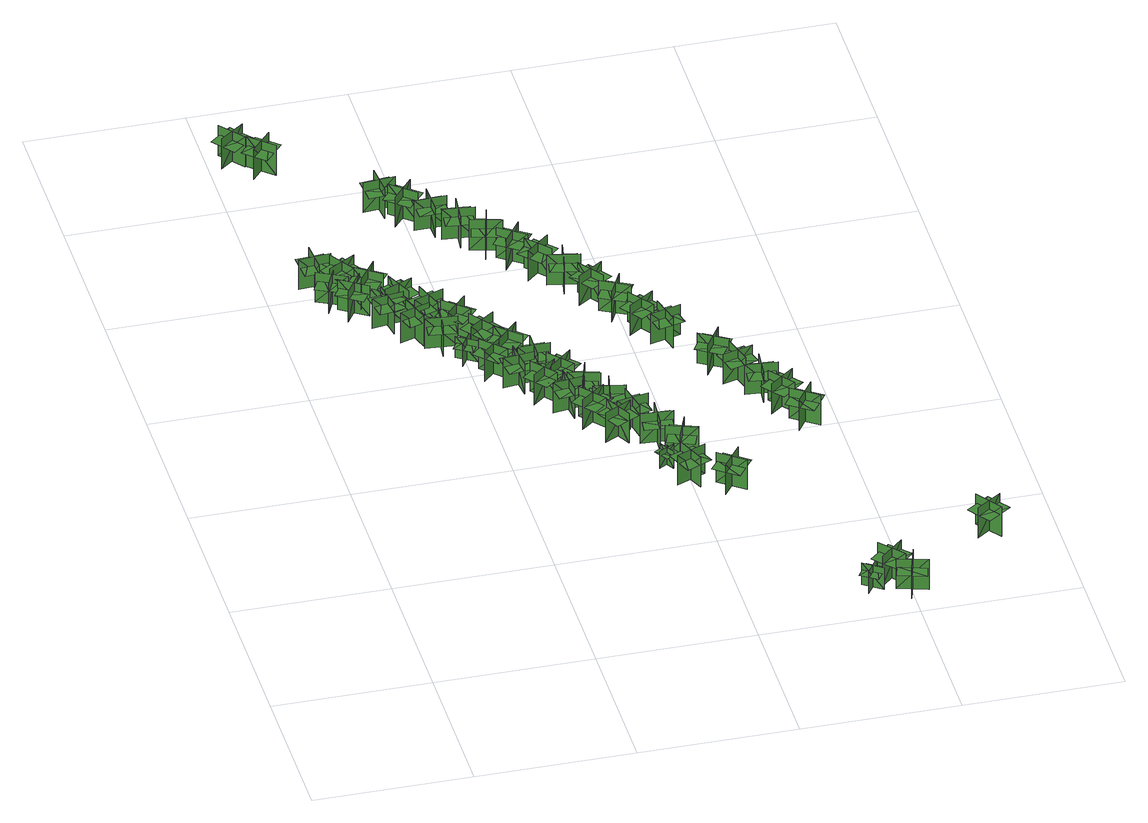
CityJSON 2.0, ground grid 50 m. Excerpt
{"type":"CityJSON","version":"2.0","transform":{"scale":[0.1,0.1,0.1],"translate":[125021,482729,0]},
"CityObjects":{
"tree1":{"type":"SolitaryVegetationObject","geometry":[{"type":"MultiSurface","lod":"1","boundaries":[[[0,1,2]],[[0,2,3]],[[4,5,6]],[[4,6,7]],[[8,9,10]],[[8,10,11]],[[8,11,12]],[[8,12,13]]]}]},
"tree2":{"type":"SolitaryVegetationObject","geometry":[{"type":"MultiSurface","lod":"1","boundaries":[[[14,15,16]],[[14,16,17]],[[18,19,20]],[[18,20,21]],[[22,23,24]],[[22,24,25]],[[22,25,26]],[[22,26,27]]]}]},
"tree3":{"type":"SolitaryVegetationObject","geometry":[{"type":"MultiSurface","lod":"1","boundaries":[[[28,29,30]],[[28,30,31]],[[32,33,34]],[[32,34,35]],[[36,37,38]],[[36,38,39]],[[36,39,40]],[[36,40,41]]]}]},
"tree4":{"type":"SolitaryVegetationObject","geometry":[{"type":"MultiSurface","lod":"1","boundaries":[[[42,43,44]],[[42,44,45]],[[46,47,48]],[[46,48,49]],[[50,51,52]],[[50,52,53]],[[50,53,54]],[[50,54,55]]]}]},
"tree5":{"type":"SolitaryVegetationObject","geometry":[{"type":"MultiSurface","lod":"1","boundaries":[[[56,57,58]],[[56,58,59]],[[60,61,62]],[[60,62,63]],[[64,65,66]],[[64,66,67]],[[64,67,68]],[[64,68,69]]]}]},
"tree6":{"type":"SolitaryVegetationObject","geometry":[{"type":"MultiSurface","lod":"1","boundaries":[[[70,71,72]],[[70,72,73]],[[74,75,76]],[[74,76,77]],[[78,79,80]],[[78,80,81]],[[78,81,82]],[[78,82,83]]]}]},
"tree7":{"type":"SolitaryVegetationObject","geometry":[{"type":"MultiSurface","lod":"1","boundaries":[[[84,85,86]],[[84,86,87]],[[88,89,90]],[[88,90,91]],[[92,93,94]],[[92,94,95]],[[92,95,96]],[[92,96,97]]]}]},
"tree8":{"type":"SolitaryVegetationObject","geometry":[{"type":"MultiSurface","lod":"1","boundaries":[[[98,99,100]],[[98,100,101]],[[102,103,104]],[[102,104,105]],[[106,107,108]],[[106,108,109]],[[106,109,110]],[[106,110,111]]]}]},
"tree9":{"type":"SolitaryVegetationObject","geometry":[{"type":"MultiSurface","lod":"1","boundaries":[[[112,113,114]],[[112,114,115]],[[116,117,118]],[[116,118,119]],[[120,121,122]],[[120,122,123]],[[120,123,124]],[[120,124,125]]]}]},
"tree10":{"type":"SolitaryVegetationObject","geometry":[{"type":"MultiSurface","lod":"1","boundaries":[[[126,127,128]],[[126,128,129]],[[130,131,132]],[[130,132,133]],[[134,135,136]],[[134,136,137]],[[134,137,138]],[[134,138,139]]]}]},
"tree11":{"type":"SolitaryVegetationObject","geometry":[{"type":"MultiSurface","lod":"1","boundaries":[[[140,141,142]],[[140,142,143]],[[144,145,146]],[[144,146,147]],[[148,149,150]],[[148,150,151]],[[148,151,152]],[[148,152,153]]]}]},
"tree12":{"type":"SolitaryVegetationObject","geometry":[{"type":"MultiSurface","lod":"1","boundaries":[[[154,155,156]],[[154,156,157]],[[158,159,160]],[[158,160,161]],[[162,163,164]],[[162,164,165]],[[162,165,166]],[[162,166,167]]]}]},
"tree13":{"type":"SolitaryVegetationObject","geometry":[{"type":"MultiSurface","lod":"1","boundaries":[[[168,169,170]],[[168,170,171]],[[172,173,174]],[[172,174,175]],[[176,177,178]],[[176,178,179]],[[176,179,180]],[[176,180,181]]]}]},
"tree14":{"type":"SolitaryVegetationObject","geometry":[{"type":"MultiSurface","lod":"1","boundaries":[[[182,183,184]],[[182,184,185]],[[186,187,188]],[[186,188,189]],[[190,191,192]],[[190,192,193]],[[190,193,194]],[[190,194,195]]]}]},
"tree15":{"type":"SolitaryVegetationObject","geometry":[{"type":"MultiSurface","lod":"1","boundaries":[[[196,197,198]],[[196,198,199]],[[200,201,202]],[[200,202,203]],[[204,205,206]],[[204,206,207]],[[204,207,208]],[[204,208,209]]]}]},
"tree16":{"type":"SolitaryVegetationObject","geometry":[{"type":"MultiSurface","lod":"1","boundaries":[[[210,211,212]],[[210,212,213]],[[214,215,216]],[[214,216,217]],[[218,219,220]],[[218,220,221]],[[218,221,222]],[[218,222,223]]]}]},
"tree17":{"type":"SolitaryVegetationObject","geometry":[{"type":"MultiSurface","lod":"1","boundaries":[[[224,225,226]],[[224,226,227]],[[228,229,230]],[[228,230,231]],[[232,233,234]],[[232,234,235]],[[232,235,236]],[[232,236,237]]]}]},
"tree18":{"type":"SolitaryVegetationObject","geometry":[{"type":"MultiSurface","lod":"1","boundaries":[[[238,239,240]],[[238,240,241]],[[242,243,244]],[[242,244,245]],[[246,247,248]],[[246,248,249]],[[246,249,250]],[[246,250,251]]]}]},
"tree19":{"type":"SolitaryVegetationObject","geometry":[{"type":"MultiSurface","lod":"1","boundaries":[[[252,253,254]],[[252,254,255]],[[256,257,258]],[[256,258,259]],[[260,261,262]],[[260,262,263]],[[260,263,264]],[[260,264,265]]]}]},
"tree20":{"type":"SolitaryVegetationObject","geometry":[{"type":"MultiSurface","lod":"1","boundaries":[[[266,267,268]],[[266,268,269]],[[270,271,272]],[[270,272,273]],[[274,275,276]],[[274,276,277]],[[274,277,278]],[[274,278,279]]]}]},
"tree21":{"type":"SolitaryVegetationObject","geometry":[{"type":"MultiSurface","lod":"1","boundaries":[[[280,281,282]],[[280,282,283]],[[284,285,286]],[[284,286,287]],[[288,289,290]],[[288,290,291]],[[288,291,292]],[[288,292,293]]]}]},
"tree22":{"type":"SolitaryVegetationObject","geometry":[{"type":"MultiSurface","lod":"1","boundaries":[[[294,295,296]],[[294,296,297]],[[298,299,300]],[[298,300,301]],[[302,303,304]],[[302,304,305]],[[302,305,306]],[[302,306,307]]]}]},
"tree23":{"type":"SolitaryVegetationObject","geometry":[{"type":"MultiSurface","lod":"1","boundaries":[[[308,309,310]],[[308,310,311]],[[312,313,314]],[[312,314,315]],[[316,317,318]],[[316,318,319]],[[316,319,320]],[[316,320,321]]]}]},
"tree24":{"type":"SolitaryVegetationObject","geometry":[{"type":"MultiSurface","lod":"1","boundaries":[[[322,323,324]],[[322,324,325]],[[326,327,328]],[[326,328,329]],[[330,331,332]],[[330,332,333]],[[330,333,334]],[[330,334,335]]]}]},
"tree25":{"type":"SolitaryVegetationObject","geometry":[{"type":"MultiSurface","lod":"1","boundaries":[[[336,337,338]],[[336,338,339]],[[340,341,342]],[[340,342,343]],[[344,345,346]],[[344,346,347]],[[344,347,348]],[[344,348,349]]]}]},
"tree26":{"type":"SolitaryVegetationObject","geometry":[{"type":"MultiSurface","lod":"1","boundaries":[[[350,351,352]],[[350,352,353]],[[354,355,356]],[[354,356,357]],[[358,359,360]],[[358,360,361]],[[358,361,362]],[[358,362,363]]]}]},
"tree27":{"type":"SolitaryVegetationObject","geometry":[{"type":"MultiSurface","lod":"1","boundaries":[[[364,365,366]],[[364,366,367]],[[368,369,370]],[[368,370,371]],[[372,373,374]],[[372,374,375]],[[372,375,376]],[[372,376,377]]]}]},
"tree28":{"type":"SolitaryVegetationObject","geometry":[{"type":"MultiSurface","lod":"1","boundaries":[[[378,379,380]],[[378,380,381]],[[382,383,384]],[[382,384,385]],[[386,387,388]],[[386,388,389]],[[386,389,390]],[[386,390,391]]]}]},
"tree29":{"type":"SolitaryVegetationObject","geometry":[{"type":"MultiSurface","lod":"1","boundaries":[[[392,393,394]],[[392,394,395]],[[396,397,398]],[[396,398,399]],[[400,401,402]],[[400,402,403]],[[400,403,404]],[[400,404,405]]]}]},
"tree30":{"type":"SolitaryVegetationObject","geometry":[{"type":"MultiSurface","lod":"1","boundaries":[[[406,407,408]],[[406,408,409]],[[410,411,412]],[[410,412,413]],[[414,415,416]],[[414,416,417]],[[414,417,418]],[[414,418,419]]]}]},
"tree31":{"type":"SolitaryVegetationObject","geometry":[{"type":"MultiSurface","lod":"1","boundaries":[[[420,421,422]],[[420,422,423]],[[424,425,426]],[[424,426,427]],[[428,429,430]],[[428,430,431]],[[428,431,432]],[[428,432,433]]]}]},
"tree32":{"type":"SolitaryVegetationObject","geometry":[{"type":"MultiSurface","lod":"1","boundaries":[[[434,435,436]],[[434,436,437]],[[438,439,440]],[[438,440,441]],[[442,443,444]],[[442,444,445]],[[442,445,446]],[[442,446,447]]]}]},
"tree33":{"type":"SolitaryVegetationObject","geometry":[{"type":"MultiSurface","lod":"1","boundaries":[[[448,449,450]],[[448,450,451]],[[452,453,454]],[[452,454,455]],[[456,457,458]],[[456,458,459]],[[456,459,460]],[[456,460,461]]]}]},
"tree34":{"type":"SolitaryVegetationObject","geometry":[{"type":"MultiSurface","lod":"1","boundaries":[[[462,463,464]],[[462,464,465]],[[466,467,468]],[[466,468,469]],[[470,471,472]],[[470,472,473]],[[470,473,474]],[[470,474,475]]]}]},
"tree35":{"type":"SolitaryVegetationObject","geometry":[{"type":"MultiSurface","lod":"1","boundaries":[[[476,477,478]],[[476,478,479]],[[480,481,482]],[[480,482,483]],[[484,485,486]],[[484,486,487]],[[484,487,488]],[[484,488,489]]]}]},
"tree36":{"type":"SolitaryVegetationObject","geometry":[{"type":"MultiSurface","lod":"1","boundaries":[[[490,491,492]],[[490,492,493]],[[494,495,496]],[[494,496,497]],[[498,499,500]],[[498,500,501]],[[498,501,502]],[[498,502,503]]]}]},
"tree37":{"type":"SolitaryVegetationObject","geometry":[{"type":"MultiSurface","lod":"1","boundaries":[[[504,505,506]],[[504,506,507]],[[508,509,510]],[[508,510,511]],[[512,513,514]],[[512,514,515]],[[512,515,516]],[[512,516,517]]]}]},
"tree38":{"type":"SolitaryVegetationObject","geometry":[{"type":"MultiSurface","lod":"1","boundaries":[[[518,519,520]],[[518,520,521]],[[522,523,524]],[[522,524,525]],[[526,527,528]],[[526,528,529]],[[526,529,530]],[[526,530,531]]]}]},
"tree39":{"type":"SolitaryVegetationObject","geometry":[{"type":"MultiSurface","lod":"1","boundaries":[[[532,533,534]],[[532,534,535]],[[536,537,538]],[[536,538,539]],[[540,541,542]],[[540,542,543]],[[540,543,544]],[[540,544,545]]]}]},
"tree40":{"type":"SolitaryVegetationObject","geometry":[{"type":"MultiSurface","lod":"1","boundaries":[[[546,547,548]],[[546,548,549]],[[550,551,552]],[[550,552,553]],[[554,555,556]],[[554,556,557]],[[554,557,558]],[[554,558,559]]]}]},
"tree41":{"type":"SolitaryVegetationObject","geometry":[{"type":"MultiSurface","lod":"1","boundaries":[[[560,561,562]],[[560,562,563]],[[564,565,566]],[[564,566,567]],[[568,569,570]],[[568,570,571]],[[568,571,572]],[[568,572,573]]]}]},
"tree42":{"type":"SolitaryVegetationObject","geometry":[{"type":"MultiSurface","lod":"1","boundaries":[[[574,575,576]],[[574,576,577]],[[578,579,580]],[[578,580,581]],[[582,583,584]],[[582,584,585]],[[582,585,586]],[[582,586,587]]]}]},
"tree43":{"type":"SolitaryVegetationObject","geometry":[{"type":"MultiSurface","lod":"1","boundaries":[[[588,589,590]],[[588,590,591]],[[592,593,594]],[[592,594,595]],[[596,597,598]],[[596,598,599]],[[596,599,600]],[[596,600,601]]]}]},
"tree44":{"type":"SolitaryVegetationObject","geometry":[{"type":"MultiSurface","lod":"1","boundaries":[[[602,603,604]],[[602,604,605]],[[606,607,608]],[[606,608,609]],[[610,611,612]],[[610,612,613]],[[610,613,614]],[[610,614,615]]]}]},
"tree45":{"type":"SolitaryVegetationObject","geometry":[{"type":"MultiSurface","lod":"1","boundaries":[[[616,617,618]],[[616,618,619]],[[620,621,622]],[[620,622,623]],[[624,625,626]],[[624,626,627]],[[624,627,628]],[[624,628,629]]]}]},
"tree46":{"type":"SolitaryVegetationObject","geometry":[{"type":"MultiSurface","lod":"1","boundaries":[[[630,631,632]],[[630,632,633]],[[634,635,636]],[[634,636,637]],[[638,639,640]],[[638,640,641]],[[638,641,642]],[[638,642,643]]]}]},
"tree47":{"type":"SolitaryVegetationObject","geometry":[{"type":"MultiSurface","lod":"1","boundaries":[[[644,645,646]],[[644,646,647]],[[648,649,650]],[[648,650,651]],[[652,653,654]],[[652,654,655]],[[652,655,656]],[[652,656,657]]]}]},
"tree48":{"type":"SolitaryVegetationObject","geometry":[{"type":"MultiSurface","lod":"1","boundaries":[[[658,659,660]],[[658,660,661]],[[662,663,664]],[[662,664,665]],[[666,667,668]],[[666,668,669]],[[666,669,670]],[[666,670,671]]]}]},
"tree49":{"type":"SolitaryVegetationObject","geometry":[{"type":"MultiSurface","lod":"1","boundaries":[[[672,673,674]],[[672,674,675]],[[676,677,678]],[[676,678,679]],[[680,681,682]],[[680,682,683]],[[680,683,684]],[[680,684,685]]]}]},
"tree50":{"type":"SolitaryVegetationObject","geometry":[{"type":"MultiSurface","lod":"1","boundaries":[[[686,687,688]],[[686,688,689]],[[690,691,692]],[[690,692,693]],[[694,695,696]],[[694,696,697]],[[694,697,698]],[[694,698,699]]]}]},
"tree51":{"type":"SolitaryVegetationObject","geometry":[{"type":"MultiSurface","lod":"1","boundaries":[[[700,701,702]],[[700,702,703]],[[704,705,706]],[[704,706,707]],[[708,709,710]],[[708,710,711]],[[708,711,712]],[[708,712,713]]]}]},
"tree52":{"type":"SolitaryVegetationObject","geometry":[{"type":"MultiSurface","lod":"1","boundaries":[[[714,715,716]],[[714,716,717]],[[718,719,720]],[[718,720,721]],[[722,723,724]],[[722,724,725]],[[722,725,726]],[[722,726,727]]]}]},
"tree53":{"type":"SolitaryVegetationObject","geometry":[{"type":"MultiSurface","lod":"1","boundaries":[[[728,729,730]],[[728,730,731]],[[732,733,734]],[[732,734,735]],[[736,737,738]],[[736,738,739]],[[736,739,740]],[[736,740,741]]]}]}
},
"vertices":[
[199,2028,36],[99,2020,36],[99,2020,145],[199,2028,145],[144,2074,36],[151,1974,36],[151,1974,145],[144,2074,145],[144,2070,114],[100,2066,114],[108,1975,114],[151,1978,114],[195,1981,114],[188,2073,114],
[134,1957,28],[224,1913,28],[224,1913,136],[134,1957,136],[158,1889,28],[202,1980,28],[202,1980,136],[158,1889,136],[160,1893,106],[199,1874,106],[239,1957,106],[200,1976,106],[160,1995,106],[120,1912,106],
[204,1832,29],[259,1916,29],[259,1916,138],[204,1832,138],[274,1847,29],[190,1903,29],[190,1903,138],[274,1847,138],[271,1849,108],[295,1886,108],[218,1937,108],[194,1900,108],[170,1864,108],[246,1813,108],
[192,2012,43],[244,1926,43],[244,1926,152],[192,2012,152],[175,1942,43],[261,1994,43],[261,1994,152],[175,1942,152],[179,1944,121],[201,1907,121],[280,1954,121],[258,1992,121],[235,2029,121],[156,1982,121],
[363,1793,32],[264,1777,32],[264,1777,140],[363,1793,140],[304,1834,32],[321,1735,32],[321,1735,140],[304,1834,140],[305,1830,110],[262,1823,110],[277,1732,110],[320,1739,110],[363,1747,110],[348,1837,110],
[252,1864,44],[310,1946,44],[310,1946,153],[252,1864,153],[322,1877,44],[241,1935,44],[241,1935,153],[322,1877,153],[319,1879,123],[344,1915,123],[269,1968,123],[244,1932,123],[219,1897,123],[294,1843,123],
[33,2733,48],[96,2655,48],[96,2655,157],[33,2733,157],[26,2662,48],[104,2724,48],[104,2724,157],[26,2662,157],[29,2664,126],[57,2630,126],[129,2688,126],[101,2722,126],[74,2756,126],[2,2699,126],
[424,1717,31],[328,1687,31],[328,1687,140],[424,1717,140],[360,1750,31],[390,1654,31],[390,1654,140],[360,1750,140],[362,1746,110],[320,1733,110],[347,1645,110],[389,1658,110],[431,1671,110],[403,1759,110],
[308,1797,45],[399,1837,45],[399,1837,153],[308,1797,153],[375,1772,45],[334,1863,45],[334,1863,153],[375,1772,153],[373,1775,123],[413,1793,123],[376,1877,123],[336,1860,123],[296,1842,123],[333,1758,123],
[175,2591,48],[100,2657,48],[100,2657,157],[175,2591,157],[170,2662,48],[104,2587,48],[104,2587,157],[170,2662,157],[168,2659,127],[135,2688,127],[74,2619,127],[106,2590,127],[139,2561,127],[200,2630,127],
[489,1628,33],[390,1639,33],[390,1639,141],[489,1628,141],[444,1683,33],[433,1584,33],[433,1584,141],[444,1683,141],[444,1679,111],[400,1684,111],[390,1593,111],[433,1588,111],[477,1583,111],[487,1674,111],
[475,1757,44],[381,1723,44],[381,1723,153],[475,1757,153],[410,1787,44],[444,1692,44],[444,1692,153],[410,1787,153],[412,1783,123],[370,1768,123],[402,1681,123],[443,1696,123],[484,1711,123],[453,1798,123],
[527,1532,32],[467,1571,32],[467,1571,110],[527,1532,110],[516,1582,32],[477,1522,32],[477,1522,110],[516,1582,110],[514,1580,88],[488,1597,88],[452,1541,88],[479,1524,88],[505,1507,88],[540,1563,88],
[528,1707,45],[461,1633,45],[461,1633,154],[528,1707,154],[456,1703,45],[531,1636,45],[531,1636,154],[456,1703,154],[459,1700,123],[430,1667,123],[499,1606,123],[528,1638,123],[557,1671,123],[489,1733,123],
[593,1501,32],[521,1431,32],[521,1431,140],[593,1501,140],[521,1501,32],[591,1429,32],[591,1429,140],[521,1501,140],[524,1498,110],[493,1467,110],[557,1402,110],[589,1432,110],[620,1463,110],[556,1529,110],
[591,1609,42],[510,1550,42],[510,1550,151],[591,1609,151],[520,1619,42],[579,1538,42],[579,1538,151],[520,1619,151],[522,1616,120],[487,1590,120],[542,1516,120],[577,1542,120],[612,1568,120],[558,1642,120],
[621,1336,35],[609,1435,35],[609,1435,143],[621,1336,143],[664,1392,35],[565,1380,35],[565,1380,143],[664,1392,143],[660,1392,113],[655,1435,113],[564,1424,113],[569,1381,113],[574,1337,113],[666,1348,113],
[575,1463,46],[644,1536,46],[644,1536,155],[575,1463,155],[647,1466,46],[574,1534,46],[574,1534,155],[647,1466,155],[644,1468,125],[674,1500,125],[607,1563,125],[577,1532,125],[547,1500,125],[614,1436,125],
[640,1346,35],[704,1269,35],[704,1269,144],[640,1346,144],[634,1274,35],[712,1338,35],[712,1338,144],[634,1274,144],[638,1277,114],[666,1243,114],[736,1302,114],[708,1336,114],[681,1369,114],[610,1311,114],
[734,1176,35],[721,1275,35],[721,1275,144],[734,1176,144],[777,1233,35],[678,1220,35],[678,1220,144],[777,1233,144],[773,1233,114],[767,1276,114],[676,1264,114],[682,1220,114],[688,1177,114],[779,1189,114],
[721,1422,37],[620,1422,37],[620,1422,146],[721,1422,146],[670,1472,37],[669,1372,37],[669,1372,146],[670,1472,146],[670,1468,116],[626,1468,116],[625,1376,116],[669,1376,116],[713,1376,116],[714,1468,116],
[749,1186,35],[813,1109,35],[813,1109,143],[749,1186,143],[743,1115,35],[821,1178,35],[821,1178,143],[743,1115,143],[746,1117,113],[774,1084,113],[845,1142,113],[817,1176,113],[790,1210,113],[718,1151,113],
[423,2389,53],[432,2289,53],[432,2289,161],[423,2389,161],[377,2334,53],[477,2343,53],[477,2343,161],[377,2334,161],[381,2334,131],[385,2291,131],[477,2299,131],[473,2342,131],[469,2386,131],[377,2378,131],
[698,1380,34],[765,1305,34],[765,1305,142],[698,1380,142],[695,1308,34],[769,1375,34],[769,1375,142],[695,1308,142],[698,1311,112],[727,1278,112],[795,1340,112],[766,1372,112],[737,1405,112],[668,1343,112],
[793,1037,32],[881,1084,32],[881,1084,141],[793,1037,141],[861,1017,32],[814,1106,32],[814,1106,141],[861,1017,141],[859,1021,111],[898,1041,111],[855,1122,111],[816,1102,111],[778,1081,111],[821,1000,111],
[830,1241,32],[735,1271,32],[735,1271,140],[830,1241,140],[797,1304,32],[767,1209,32],[767,1209,140],[797,1304,140],[795,1301,110],[754,1314,110],[726,1226,110],[768,1213,110],[810,1200,110],[837,1287,110],
[451,2237,54],[516,2314,54],[516,2314,163],[451,2237,163],[522,2244,54],[446,2309,54],[446,2309,163],[522,2244,163],[519,2246,133],[548,2280,133],[478,2339,133],[449,2306,133],[421,2273,133],[491,2213,133],
[830,1126,28],[850,1224,28],[850,1224,137],[830,1126,137],[889,1166,28],[791,1185,28],[791,1185,137],[889,1166,137],[885,1167,107],[894,1210,107],[803,1228,107],[795,1185,107],[787,1142,107],[877,1124,107],
[918,873,29],[968,901,29],[968,901,91],[918,873,91],[958,862,29],[929,912,29],[929,912,91],[958,862,91],[956,864,74],[978,877,74],[952,922,74],[930,910,74],[908,897,74],[935,852,74],
[553,2153,56],[550,2254,56],[550,2254,164],[553,2153,164],[601,2206,56],[501,2203,56],[501,2203,164],[601,2206,164],[597,2206,134],[596,2250,134],[504,2247,134],[505,2203,134],[507,2159,134],[599,2163,134],
[943,1113,26],[844,1095,26],[844,1095,135],[943,1113,135],[883,1153,26],[902,1054,26],[902,1054,135],[883,1153,135],[884,1149,104],[841,1141,104],[858,1050,104],[901,1058,104],[944,1066,104],[927,1157,104],
[1042,819,26],[950,780,26],[950,780,134],[1042,819,134],[975,845,26],[1014,753,26],[1014,753,134],[975,845,134],[977,842,104],[937,825,104],[972,740,104],[1013,757,104],[1053,774,104],[1017,859,104],
[949,1063,25],[942,963,25],[942,963,133],[949,1063,133],[895,1016,25],[995,1009,25],[995,1009,133],[895,1016,133],[900,1015,103],[896,972,103],[988,965,103],[991,1009,103],[994,1053,103],[903,1059,103],
[669,2128,56],[569,2139,56],[569,2139,165],[669,2128,165],[623,2183,56],[613,2083,56],[613,2083,165],[623,2183,165],[623,2179,135],[579,2184,135],[569,2092,135],[613,2088,135],[657,2083,135],[666,2174,135],
[952,939,27],[1046,904,27],[1046,904,135],[952,939,135],[982,875,27],[1017,968,27],[1017,968,135],[982,875,135],[984,878,105],[1025,863,105],[1057,949,105],[1016,965,105],[975,980,105],[943,894,105],
[636,2071,53],[733,2046,53],[733,2046,162],[636,2071,162],[672,2010,53],[698,2107,53],[698,2107,162],[672,2010,162],[673,2014,132],[716,2003,132],[739,2092,132],[697,2103,132],[654,2114,132],[631,2025,132],
[1136,780,25],[1076,699,25],[1076,699,133],[1136,780,133],[1065,768,25],[1146,709,25],[1146,709,133],[1065,768,133],[1069,766,103],[1042,731,103],[1116,676,103],[1142,711,103],[1169,746,103],[1095,801,103],
[706,2016,51],[787,1958,51],[787,1958,160],[706,2016,160],[718,1946,51],[776,2028,51],[776,2028,160],[718,1946,160],[721,1949,130],[756,1924,130],[810,1999,130],[774,2024,130],[738,2050,130],[685,1975,130],
[839,1871,50],[773,1946,50],[773,1946,159],[839,1871,159],[843,1943,50],[768,1876,50],[768,1876,159],[843,1943,159],[840,1940,129],[810,1973,129],[742,1911,129],[771,1879,129],[800,1846,129],[869,1908,129],
[1410,90,40],[1350,130,40],[1350,130,118],[1410,90,118],[1399,140,40],[1359,80,40],[1359,80,118],[1399,140,118],[1398,138,96],[1371,155,96],[1335,100,96],[1361,83,96],[1387,65,96],[1424,120,96],
[916,1825,49],[817,1844,49],[817,1844,158],[916,1825,158],[875,1884,49],[856,1786,49],[856,1786,158],[875,1884,158],[874,1880,127],[831,1888,127],[814,1798,127],[857,1790,127],[900,1781,127],[917,1872,127],
[887,1728,41],[970,1785,41],[970,1785,149],[887,1728,149],[958,1716,41],[901,1798,41],[901,1798,149],[958,1716,149],[956,1719,119],[992,1744,119],[939,1820,119],[903,1795,119],[867,1770,119],[920,1694,119],
[1408,165,50],[1475,90,50],[1475,90,159],[1408,165,159],[1405,93,50],[1479,160,50],[1479,160,159],[1405,93,159],[1408,96,129],[1438,63,129],[1506,125,129],[1476,158,129],[1447,190,129],[1379,128,129],
[941,1703,32],[1029,1656,32],[1029,1656,140],[941,1703,140],[963,1635,32],[1010,1724,32],[1010,1724,140],[963,1635,140],[965,1639,110],[1003,1618,110],[1046,1700,110],[1008,1720,110],[969,1741,110],[926,1659,110],
[1503,105,50],[1474,10,50],[1474,10,159],[1503,105,159],[1441,71,50],[1536,42,50],[1536,42,159],[1441,71,159],[1444,70,129],[1432,28,129],[1520,1,129],[1532,43,129],[1545,85,129],[1457,112,129],
[1013,1633,26],[1071,1551,26],[1071,1551,135],[1013,1633,135],[1002,1562,26],[1084,1620,26],[1084,1620,135],[1002,1562,135],[1005,1564,104],[1031,1529,104],[1106,1582,104],[1080,1618,104],[1055,1654,104],[980,1600,104],
[1149,1536,22],[1052,1511,22],[1052,1511,131],[1149,1536,131],[1087,1572,22],[1112,1474,22],[1112,1474,131],[1087,1572,131],[1088,1568,101],[1046,1557,101],[1068,1468,101],[1111,1478,101],[1153,1489,101],[1131,1578,101],
[1180,1323,15],[1233,1408,15],[1233,1408,123],[1180,1323,123],[1250,1340,15],[1165,1392,15],[1165,1392,123],[1250,1340,123],[1246,1342,93],[1269,1379,93],[1191,1428,93],[1168,1390,93],[1145,1353,93],[1223,1305,93],
[1248,1334,11],[1275,1238,11],[1275,1238,120],[1248,1334,120],[1214,1272,11],[1310,1298,11],[1310,1298,120],[1214,1272,120],[1218,1273,90],[1229,1231,90],[1318,1255,90],[1306,1297,90],[1295,1340,90],[1206,1315,90],
[1364,1196,10],[1264,1206,10],[1264,1206,118],[1364,1196,118],[1318,1251,10],[1308,1151,10],[1308,1151,118],[1318,1251,118],[1318,1247,88],[1274,1252,88],[1265,1160,88],[1308,1155,88],[1352,1151,88],[1361,1242,88],
[1325,1161,9],[1386,1082,9],[1386,1082,118],[1325,1161,118],[1317,1090,9],[1396,1152,9],[1396,1152,118],[1317,1090,118],[1320,1092,88],[1347,1058,88],[1420,1115,88],[1393,1149,88],[1366,1184,88],[1293,1127,88],
[1434,1075,6],[1377,992,6],[1377,992,115],[1434,1075,115],[1364,1061,6],[1446,1004,6],[1446,1004,115],[1364,1061,115],[1367,1059,85],[1342,1023,85],[1418,971,85],[1443,1007,85],[1468,1043,85],[1392,1095,85],
[1762,369,25],[1821,287,25],[1821,287,134],[1762,369,134],[1751,298,25],[1832,356,25],[1832,356,134],[1751,298,134],[1754,300,104],[1780,265,104],[1855,319,104],[1829,354,104],[1804,390,104],[1729,336,104]
]}
